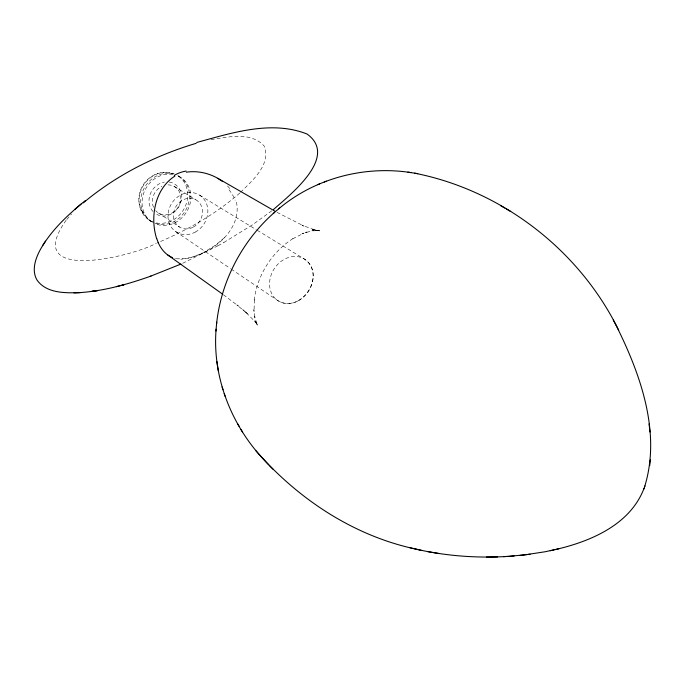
<?xml version="1.0" encoding="UTF-8"?>
<svg xmlns="http://www.w3.org/2000/svg" width="685" height="685" viewBox="0 0 685 685"><rect width="100%" height="100%" fill="white"/><g stroke="black" fill="none" stroke-linecap="round" stroke-linejoin="round"><path stroke-width="0.51" stroke-dasharray="3.42 2.57" d="M66.12 220.262C20.798 283.864 132.864 256.473 156.3 243.286M66.805 219.474L71.6 213.968M176.208 258.75C204.532 260.617 244.665 231.838 235.957 200.063M224.363 237.695L215.869 244.939L204.181 252.106M239.827 192.999C215.492 214.319 186.894 230.323 157.207 242.927M240.589 192.305C252.251 180.635 271.448 164.46 264.145 146.016C250.684 131.126 227.266 137.231 209.91 139.826M271.757 210.843L252.226 224.98M223.824 242.507L252.525 224.774M182.664 263.314L218.172 245.658M217.967 245.769L223.944 242.439M200.166 254.101L189.094 258.228L180.831 259.272M172.397 173.707C147.874 166.104 128.129 196.878 145.314 216.006M174.718 258.382L175.454 258.579M277.005 212.324L304.012 226.101L302.025 225.228L314.552 229.835L312.266 229.287L318.525 230.794L313.798 229.792L319.989 230.905L315.057 230.151L319.338 230.443L311.204 230.999L313.816 230.485L304.971 232.746L307.043 232.001L302.051 233.808L304.012 233.106L292.23 239.048L293.497 238.26C272.133 251.695 257.286 275.019 254.195 300.081L254.392 298.566L254.032 311.735L253.852 309.629L255.137 318.739L254.537 316.23L257.029 324.159M177.809 175.694L179.384 176.644M199.677 195.199L256.284 229.715M257.2 230.271L304.671 259.23C327.165 274.856 300.681 315.168 277.485 300.373L231.419 269.248M174.29 186.457L195.91 199.832M158.423 212.984L179.59 227.086M175.617 231.547L230.537 268.648M148.91 219.885L151.959 221.966M223.43 294.773L238.491 306.152L236.839 304.868L247.996 314.227L242.773 309.663L244.382 311.067M246.36 312.805L255.745 322.352L254.263 320.52L258.014 325.846L256.747 323.577M227.506 185.926L230.151 189M141.521 209.79L142.146 210.954M142.531 211.674L143.182 212.898M255.599 321.222L258.211 326.591M178.537 176.182A26.407 23.453 -57.3 0 1 173.862 219.542A26.407 23.453 -57.3 0 1 139.004 200.362A26.407 23.453 -57.3 0 1 174.136 173.759M178.828 176.353A26.509 23.513 -57.3 0 1 188.075 209.208A26.509 23.513 -57.3 0 1 156.069 224.055M151.608 221.734A26.509 23.513 -57.3 0 1 144.852 190.353A26.509 23.513 -57.3 0 1 174.058 174.649M167.979 184.89A15.455 13.709 -57.3 0 1 179.196 205.354A15.455 13.709 -57.3 0 1 155.683 210.672M153.543 207.315A15.455 13.709 -57.3 0 1 161.943 186.32M228.953 189.719A39.387 33.591 19 0 1 235.092 200.243M204.156 252.234A30.363 7.552 -30.6 0 1 200.097 254.246M178.117 175.822A26.467 23.487 -57.3 0 1 177.937 219.072A26.467 23.487 -57.3 0 1 140.827 204.139A26.467 23.487 -57.3 0 1 173.588 173.999M169.238 182.013A17.647 15.661 -57.3 0 1 180.232 203.805A17.647 15.661 -57.3 0 1 156.788 214.414M153.003 211.528A17.647 15.661 -57.3 0 1 150.255 194.035A17.647 15.661 -57.3 0 1 164.383 182.064M193.273 227.129A15.892 13.94 -57.3 0 0 197.066 200.559A15.892 13.94 -57.3 0 0 173.613 213.103A15.892 13.94 -57.3 0 0 193.273 227.129M298.686 300.509A24.66 20.49 -57.3 0 0 305.467 259.769A24.66 20.49 -57.3 0 0 269.916 279.685A24.66 20.49 -57.3 0 0 298.686 300.509M195.139 232.147A21.8 19.129 -57.3 0 0 200.414 195.696A21.8 19.129 -57.3 0 0 168.21 212.829A21.8 19.129 -57.3 0 0 195.139 232.147"/><path stroke-width="1.03" d="M216.1 329.185C212.376 374.96 229.715 421.087 259.872 455.302M644.508 487.121C661.487 432.655 640.501 374.267 616.14 325.426M216.58 323.859C220.981 281.389 242.079 241.026 274.051 212.787M215.938 331.043L216.734 322.147M649.705 465.646L650.313 459.84M555.158 549.61C590.479 541.527 630.14 524.796 644.02 488.396M643.626 489.45L644.979 485.888M85.505 200.474C68.363 214.371 51.692 229.74 40.62 249.066C35.569 258.228 31.262 270.215 37.007 280.045C46.212 293.129 64.587 293.111 78.955 292.675C103.7 291.134 127.778 284.275 151.042 276.055M42.573 245.667L45.501 241.171M83.313 202.871C116.125 175.326 155.204 155.461 196.193 143.319M278.726 208.797C314.886 178.297 364.437 165.35 411.017 172.611M273.264 213.472L279.634 208.009M74.836 209.379L81.035 204.096M273.409 209.567C290.046 194.754 338.844 156.933 307.085 134.037C271.5 119.935 231.855 132.933 196.741 142.471M174.829 176.122C154.81 188.974 149.835 217.179 156.668 238.722M180.891 264.093L149.869 276.483M317.729 184.65L319.724 183.845M324.202 182.022L326.308 181.165M116.347 286.655L124.088 284.643L122.675 285.011M525.532 554.764L545.114 551.759L559.08 548.711M550.183 550.749L554.285 549.807M186.371 172.183C197.143 170.574 208.386 172.937 217.804 178.331L275.267 211.357M509.357 556.28L524.641 554.85M519.898 555.432L530.104 554.208M416.009 549.147C448.127 556.503 481.401 558.6 514.221 555.955M503.492 556.665L508.518 556.331M74.031 292.872L80.47 292.606M486.47 557.068L497.618 556.914M414.605 173.168C502.019 190.361 579.544 250.231 618.718 330.273M407.9 172.132L417.773 173.656M427.543 551.588L439.308 553.557M256.002 450.824C297.59 498.68 353.272 535.756 415.804 549.079M410.007 547.76L421.72 550.44M172.552 257.637C165.847 254.974 160.992 249.032 158.166 242.55M500.649 205.68L504.828 208.094M506.48 209.036L510.65 211.451M217.804 178.331L222.411 181.388M167.791 255.008L222.634 294.182M268.212 464.404L260.437 455.919M269.059 465.243L272.964 469.242M237.455 423.535L239.074 426.25M240.923 429.375L242.567 432.141M613.28 320.049L615.918 325.015M222.111 386.982L222.993 389.722M224.209 393.507L225.117 396.324M216.862 361.44L218.301 370.825M649.063 423.972L649.491 427.705M649.56 428.442L649.971 431.995M174.298 175.36A33.993 31.553 20.2 0 1 186.114 171.07M158.252 242.43A37.195 20.096 89.7 0 1 156.771 238.611M92.68 291.296L91.079 291.545L98.306 290.449L92.68 291.296"/></g></svg>
